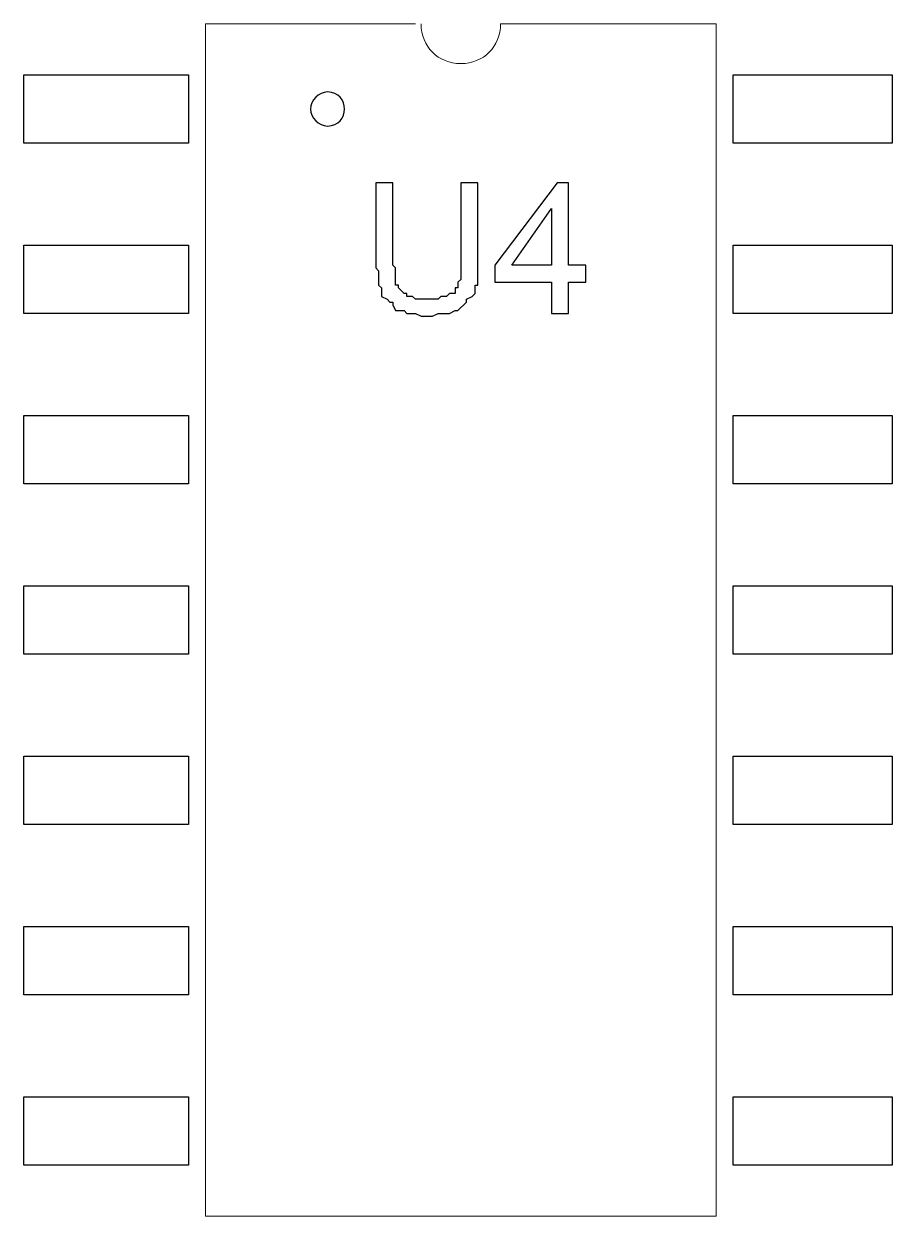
# Model space of a CAD drawing. Header units: millimetres. Extents: x -3 to 153, y 27 to 116.
# Drawn here: x 122.78 to 129.26, y 57.41 to 66.3 of the extents above; entities that cross this region are included whole.
import ezdxf

# ---------------------------------------------------------------- set-up
doc = ezdxf.new("R2010")
doc.units = ezdxf.units.MM
doc.header["$MEASUREMENT"] = 0
doc.layers.add('layer 1', color=7, linetype='Continuous')

msp = doc.modelspace()

# ---------------------------------------------------------------- linework, layer by layer
at = {"layer": 'layer 1', "color": 0, "lineweight": 20}
for points in [[(124.1339, 57.4064), (124.1339, 57.4064), (124.1339, 66.2964), (124.1339, 66.2964)], [(124.1339, 66.2964), (124.1339, 66.2964), (125.7002, 66.2964), (125.7002, 66.2964)], [(126.3352, 66.2964), (126.3352, 66.2964), (127.9439, 66.2964), (127.9439, 66.2964)], [(127.9439, 57.4064), (127.9439, 57.4064), (127.9439, 66.2964), (127.9439, 66.2964)], [(124.1339, 57.4064), (124.1339, 57.4064), (127.9439, 57.4064), (127.9439, 57.4064)]]:
    msp.add_open_spline(points, degree=3, dxfattribs=at)
msp.add_open_spline([(126.3352, 66.2964), (126.3352, 66.127), (126.2082, 66), (126.0389, 66), (126.0389, 66), (125.8695, 66), (125.7425, 66.127), (125.7425, 66.2964)], degree=3, knots=[0, 0, 0, 0, 0.333333, 0.333333, 0.333333, 0.333333, 1, 1, 1, 1], dxfattribs=at)
at = {"layer": 'layer 1', "color": 0}
for points, knots in [([(122.7792, 65.9154), (122.7792, 65.9154), (122.7792, 65.4074), (122.7792, 65.4074), (122.7792, 65.4074), (122.7792, 65.4074), (124.0069, 65.4074), (124.0069, 65.4074), (124.0069, 65.4074), (124.0069, 65.4074), (124.0069, 65.9154), (124.0069, 65.9154), (124.0069, 65.9154), (124.0069, 65.9154), (122.7792, 65.9154), (122.7792, 65.9154)], [0, 0, 0, 0, 0.2, 0.2, 0.2, 0.2, 0.4, 0.4, 0.4, 0.4, 0.6, 0.6, 0.6, 0.6, 1, 1, 1, 1]), ([(128.0709, 65.9154), (128.0709, 65.9154), (128.0709, 65.4074), (128.0709, 65.4074), (128.0709, 65.4074), (128.0709, 65.4074), (129.2562, 65.4074), (129.2562, 65.4074), (129.2562, 65.4074), (129.2562, 65.4074), (129.2562, 65.9154), (129.2562, 65.9154), (129.2562, 65.9154), (129.2562, 65.9154), (128.0709, 65.9154), (128.0709, 65.9154)], [0, 0, 0, 0, 0.2, 0.2, 0.2, 0.2, 0.4, 0.4, 0.4, 0.4, 0.6, 0.6, 0.6, 0.6, 1, 1, 1, 1]), ([(126.0389, 65.111), (126.0389, 65.111), (126.1659, 65.111), (126.1659, 65.111), (126.1659, 65.111), (126.1659, 65.111), (126.1659, 64.5395), (126.1659, 64.5395), (126.1659, 64.5395), (126.1659, 64.4901), (126.1659, 64.4408), (126.1659, 64.3914), (126.1659, 64.3914), (126.1659, 64.3914), (126.1659, 64.349), (126.1659, 64.349), (126.1659, 64.349), (126.1659, 64.349), (126.1447, 64.349), (126.1447, 64.349), (126.1447, 64.349), (126.1447, 64.349), (126.1447, 64.2855), (126.1447, 64.2855), (126.1447, 64.2855), (126.1447, 64.2855), (126.1235, 64.2644), (126.1235, 64.2644), (126.1235, 64.2644), (126.1235, 64.2644), (126.0812, 64.2432), (126.0812, 64.2432), (126.0812, 64.2432), (126.0812, 64.2432), (126.0812, 64.222), (126.0812, 64.222), (126.0812, 64.222), (126.0812, 64.222), (126.0177, 64.1585), (126.0177, 64.1585), (126.0177, 64.1585), (126.0177, 64.1585), (125.9965, 64.1585), (125.9965, 64.1585), (125.9965, 64.1585), (125.9965, 64.1585), (125.9542, 64.1374), (125.9542, 64.1374), (125.9542, 64.1374), (125.9542, 64.1374), (125.8695, 64.1374), (125.8695, 64.1374), (125.8695, 64.1374), (125.8695, 64.1374), (125.8272, 64.1162), (125.8272, 64.1162), (125.8272, 64.1162), (125.8272, 64.1162), (125.7425, 64.1162), (125.7425, 64.1162), (125.7425, 64.1162), (125.7425, 64.1162), (125.7002, 64.1374), (125.7002, 64.1374), (125.7002, 64.1374), (125.7002, 64.1374), (125.6367, 64.1374), (125.6367, 64.1374), (125.6367, 64.1374), (125.6367, 64.1374), (125.6155, 64.1585), (125.6155, 64.1585), (125.6155, 64.1585), (125.6155, 64.1585), (125.552, 64.1585), (125.552, 64.1585), (125.552, 64.1585), (125.552, 64.1585), (125.5309, 64.2009), (125.5309, 64.2009), (125.5309, 64.2009), (125.5309, 64.2009), (125.5309, 64.222), (125.5309, 64.222), (125.5309, 64.222), (125.5309, 64.222), (125.5097, 64.222), (125.5097, 64.222), (125.5097, 64.222), (125.5097, 64.222), (125.4885, 64.2432), (125.4885, 64.2432), (125.4885, 64.2432), (125.4885, 64.2432), (125.4462, 64.2644), (125.4462, 64.2644), (125.4462, 64.2644), (125.4462, 64.2644), (125.4462, 64.3279), (125.4462, 64.3279), (125.4462, 64.3279), (125.4462, 64.3279), (125.425, 64.349), (125.425, 64.349), (125.425, 64.349), (125.425, 64.349), (125.425, 64.4549), (125.425, 64.4549), (125.425, 64.4549), (125.425, 64.4549), (125.4039, 64.476), (125.4039, 64.476), (125.4039, 64.476), (125.4039, 64.476), (125.4039, 65.111), (125.4039, 65.111), (125.4039, 65.111), (125.4039, 65.111), (125.5309, 65.111), (125.5309, 65.111), (125.5309, 65.111), (125.5309, 65.111), (125.5309, 64.4972), (125.5309, 64.4972), (125.5309, 64.4972), (125.5309, 64.4972), (125.552, 64.476), (125.552, 64.476), (125.552, 64.476), (125.552, 64.476), (125.552, 64.349), (125.552, 64.349), (125.552, 64.349), (125.552, 64.349), (125.5732, 64.349), (125.5732, 64.349), (125.5732, 64.349), (125.5732, 64.349), (125.5732, 64.3279), (125.5732, 64.3279), (125.5732, 64.3279), (125.5732, 64.3279), (125.6155, 64.2855), (125.6155, 64.2855), (125.6155, 64.2855), (125.6155, 64.2855), (125.6367, 64.2855), (125.6367, 64.2855), (125.6367, 64.2855), (125.6367, 64.2855), (125.6367, 64.2644), (125.6367, 64.2644), (125.6367, 64.2644), (125.6367, 64.2644), (125.679, 64.2644), (125.679, 64.2644), (125.679, 64.2644), (125.679, 64.2644), (125.7002, 64.2432), (125.7002, 64.2432), (125.7002, 64.2432), (125.7002, 64.2432), (125.8695, 64.2432), (125.8695, 64.2432), (125.8695, 64.2432), (125.8695, 64.2432), (125.8907, 64.2644), (125.8907, 64.2644), (125.8907, 64.2644), (125.8907, 64.2644), (125.933, 64.2644), (125.933, 64.2644), (125.933, 64.2644), (125.933, 64.2644), (125.9542, 64.2855), (125.9542, 64.2855), (125.9542, 64.2855), (125.9542, 64.2855), (125.9965, 64.2855), (125.9965, 64.2855), (125.9965, 64.2855), (125.9965, 64.2855), (125.9965, 64.3279), (125.9965, 64.3279), (125.9965, 64.3279), (125.9965, 64.3279), (126.0177, 64.3279), (126.0177, 64.3279), (126.0177, 64.3279), (126.0177, 64.3279), (126.0177, 64.3702), (126.0177, 64.3702), (126.0177, 64.3702), (126.0177, 64.3702), (126.0389, 64.3914), (126.0389, 64.3914), (126.0389, 64.3914), (126.0389, 64.3914), (126.0389, 64.5395), (126.0389, 64.5395), (126.0389, 64.5395), (126.0389, 64.5395), (126.0389, 65.111), (126.0389, 65.111)], [0, 0, 0, 0, 0.019231, 0.019231, 0.019231, 0.019231, 0.038462, 0.038462, 0.038462, 0.038462, 0.057692, 0.057692, 0.057692, 0.057692, 0.076923, 0.076923, 0.076923, 0.076923, 0.096154, 0.096154, 0.096154, 0.096154, 0.115385, 0.115385, 0.115385, 0.115385, 0.134615, 0.134615, 0.134615, 0.134615, 0.153846, 0.153846, 0.153846, 0.153846, 0.173077, 0.173077, 0.173077, 0.173077, 0.192308, 0.192308, 0.192308, 0.192308, 0.211538, 0.211538, 0.211538, 0.211538, 0.230769, 0.230769, 0.230769, 0.230769, 0.25, 0.25, 0.25, 0.25, 0.269231, 0.269231, 0.269231, 0.269231, 0.288462, 0.288462, 0.288462, 0.288462, 0.307692, 0.307692, 0.307692, 0.307692, 0.326923, 0.326923, 0.326923, 0.326923, 0.346154, 0.346154, 0.346154, 0.346154, 0.365385, 0.365385, 0.365385, 0.365385, 0.384615, 0.384615, 0.384615, 0.384615, 0.403846, 0.403846, 0.403846, 0.403846, 0.423077, 0.423077, 0.423077, 0.423077, 0.442308, 0.442308, 0.442308, 0.442308, 0.461538, 0.461538, 0.461538, 0.461538, 0.480769, 0.480769, 0.480769, 0.480769, 0.5, 0.5, 0.5, 0.5, 0.519231, 0.519231, 0.519231, 0.519231, 0.538462, 0.538462, 0.538462, 0.538462, 0.557692, 0.557692, 0.557692, 0.557692, 0.576923, 0.576923, 0.576923, 0.576923, 0.596154, 0.596154, 0.596154, 0.596154, 0.615385, 0.615385, 0.615385, 0.615385, 0.634615, 0.634615, 0.634615, 0.634615, 0.653846, 0.653846, 0.653846, 0.653846, 0.673077, 0.673077, 0.673077, 0.673077, 0.692308, 0.692308, 0.692308, 0.692308, 0.711538, 0.711538, 0.711538, 0.711538, 0.730769, 0.730769, 0.730769, 0.730769, 0.75, 0.75, 0.75, 0.75, 0.769231, 0.769231, 0.769231, 0.769231, 0.788462, 0.788462, 0.788462, 0.788462, 0.807692, 0.807692, 0.807692, 0.807692, 0.826923, 0.826923, 0.826923, 0.826923, 0.846154, 0.846154, 0.846154, 0.846154, 0.865385, 0.865385, 0.865385, 0.865385, 0.884615, 0.884615, 0.884615, 0.884615, 0.903846, 0.903846, 0.903846, 0.903846, 0.923077, 0.923077, 0.923077, 0.923077, 0.942308, 0.942308, 0.942308, 0.942308, 0.961538, 0.961538, 0.961538, 0.961538, 1, 1, 1, 1]), ([(126.7162, 64.1374), (126.7162, 64.1374), (126.7162, 64.3702), (126.7162, 64.3702), (126.7162, 64.3702), (126.7162, 64.3702), (126.2929, 64.3702), (126.2929, 64.3702), (126.2929, 64.3702), (126.2929, 64.3702), (126.2929, 64.4972), (126.2929, 64.4972), (126.2929, 64.4972), (126.2929, 64.4972), (126.7585, 65.111), (126.7585, 65.111), (126.7585, 65.111), (126.7585, 65.111), (126.8432, 65.111), (126.8432, 65.111), (126.8432, 65.111), (126.8432, 65.111), (126.8432, 64.4972), (126.8432, 64.4972), (126.8432, 64.4972), (126.8432, 64.4972), (126.9702, 64.4972), (126.9702, 64.4972), (126.9702, 64.4972), (126.9702, 64.4972), (126.9702, 64.3702), (126.9702, 64.3702), (126.9702, 64.3702), (126.9702, 64.3702), (126.8432, 64.3702), (126.8432, 64.3702), (126.8432, 64.3702), (126.8432, 64.3702), (126.8432, 64.1374), (126.8432, 64.1374), (126.8432, 64.1374), (126.8432, 64.1374), (126.7162, 64.1374), (126.7162, 64.1374)], [0, 0, 0, 0, 0.083333, 0.083333, 0.083333, 0.083333, 0.166667, 0.166667, 0.166667, 0.166667, 0.25, 0.25, 0.25, 0.25, 0.333333, 0.333333, 0.333333, 0.333333, 0.416667, 0.416667, 0.416667, 0.416667, 0.5, 0.5, 0.5, 0.5, 0.583333, 0.583333, 0.583333, 0.583333, 0.666667, 0.666667, 0.666667, 0.666667, 0.75, 0.75, 0.75, 0.75, 0.833333, 0.833333, 0.833333, 0.833333, 1, 1, 1, 1]), ([(126.7162, 64.4972), (126.7162, 64.4972), (126.7162, 64.9205), (126.7162, 64.9205), (126.7162, 64.9205), (126.7162, 64.9205), (126.4199, 64.4972), (126.4199, 64.4972), (126.4199, 64.4972), (126.4199, 64.4972), (126.7162, 64.4972), (126.7162, 64.4972)], [0, 0, 0, 0, 0.25, 0.25, 0.25, 0.25, 0.5, 0.5, 0.5, 0.5, 1, 1, 1, 1]), ([(122.7792, 64.6454), (122.7792, 64.6454), (122.7792, 64.1374), (122.7792, 64.1374), (122.7792, 64.1374), (122.7792, 64.1374), (124.0069, 64.1374), (124.0069, 64.1374), (124.0069, 64.1374), (124.0069, 64.1374), (124.0069, 64.6454), (124.0069, 64.6454), (124.0069, 64.6454), (124.0069, 64.6454), (122.7792, 64.6454), (122.7792, 64.6454)], [0, 0, 0, 0, 0.2, 0.2, 0.2, 0.2, 0.4, 0.4, 0.4, 0.4, 0.6, 0.6, 0.6, 0.6, 1, 1, 1, 1]), ([(128.0709, 64.6454), (128.0709, 64.6454), (128.0709, 64.1374), (128.0709, 64.1374), (128.0709, 64.1374), (128.0709, 64.1374), (129.2562, 64.1374), (129.2562, 64.1374), (129.2562, 64.1374), (129.2562, 64.1374), (129.2562, 64.6454), (129.2562, 64.6454), (129.2562, 64.6454), (129.2562, 64.6454), (128.0709, 64.6454), (128.0709, 64.6454)], [0, 0, 0, 0, 0.2, 0.2, 0.2, 0.2, 0.4, 0.4, 0.4, 0.4, 0.6, 0.6, 0.6, 0.6, 1, 1, 1, 1]), ([(122.7792, 63.3754), (122.7792, 63.3754), (122.7792, 62.8674), (122.7792, 62.8674), (122.7792, 62.8674), (122.7792, 62.8674), (124.0069, 62.8674), (124.0069, 62.8674), (124.0069, 62.8674), (124.0069, 62.8674), (124.0069, 63.3754), (124.0069, 63.3754), (124.0069, 63.3754), (124.0069, 63.3754), (122.7792, 63.3754), (122.7792, 63.3754)], [0, 0, 0, 0, 0.2, 0.2, 0.2, 0.2, 0.4, 0.4, 0.4, 0.4, 0.6, 0.6, 0.6, 0.6, 1, 1, 1, 1]), ([(128.0709, 63.3754), (128.0709, 63.3754), (128.0709, 62.8674), (128.0709, 62.8674), (128.0709, 62.8674), (128.0709, 62.8674), (129.2562, 62.8674), (129.2562, 62.8674), (129.2562, 62.8674), (129.2562, 62.8674), (129.2562, 63.3754), (129.2562, 63.3754), (129.2562, 63.3754), (129.2562, 63.3754), (128.0709, 63.3754), (128.0709, 63.3754)], [0, 0, 0, 0, 0.2, 0.2, 0.2, 0.2, 0.4, 0.4, 0.4, 0.4, 0.6, 0.6, 0.6, 0.6, 1, 1, 1, 1]), ([(122.7792, 62.1054), (122.7792, 62.1054), (122.7792, 61.5974), (122.7792, 61.5974), (122.7792, 61.5974), (122.7792, 61.5974), (124.0069, 61.5974), (124.0069, 61.5974), (124.0069, 61.5974), (124.0069, 61.5974), (124.0069, 62.1054), (124.0069, 62.1054), (124.0069, 62.1054), (124.0069, 62.1054), (122.7792, 62.1054), (122.7792, 62.1054)], [0, 0, 0, 0, 0.2, 0.2, 0.2, 0.2, 0.4, 0.4, 0.4, 0.4, 0.6, 0.6, 0.6, 0.6, 1, 1, 1, 1]), ([(128.0709, 62.1054), (128.0709, 62.1054), (128.0709, 61.5974), (128.0709, 61.5974), (128.0709, 61.5974), (128.0709, 61.5974), (129.2562, 61.5974), (129.2562, 61.5974), (129.2562, 61.5974), (129.2562, 61.5974), (129.2562, 62.1054), (129.2562, 62.1054), (129.2562, 62.1054), (129.2562, 62.1054), (128.0709, 62.1054), (128.0709, 62.1054)], [0, 0, 0, 0, 0.2, 0.2, 0.2, 0.2, 0.4, 0.4, 0.4, 0.4, 0.6, 0.6, 0.6, 0.6, 1, 1, 1, 1]), ([(122.7792, 60.8354), (122.7792, 60.8354), (122.7792, 60.3274), (122.7792, 60.3274), (122.7792, 60.3274), (122.7792, 60.3274), (124.0069, 60.3274), (124.0069, 60.3274), (124.0069, 60.3274), (124.0069, 60.3274), (124.0069, 60.8354), (124.0069, 60.8354), (124.0069, 60.8354), (124.0069, 60.8354), (122.7792, 60.8354), (122.7792, 60.8354)], [0, 0, 0, 0, 0.2, 0.2, 0.2, 0.2, 0.4, 0.4, 0.4, 0.4, 0.6, 0.6, 0.6, 0.6, 1, 1, 1, 1]), ([(128.0709, 60.8354), (128.0709, 60.8354), (128.0709, 60.3274), (128.0709, 60.3274), (128.0709, 60.3274), (128.0709, 60.3274), (129.2562, 60.3274), (129.2562, 60.3274), (129.2562, 60.3274), (129.2562, 60.3274), (129.2562, 60.8354), (129.2562, 60.8354), (129.2562, 60.8354), (129.2562, 60.8354), (128.0709, 60.8354), (128.0709, 60.8354)], [0, 0, 0, 0, 0.2, 0.2, 0.2, 0.2, 0.4, 0.4, 0.4, 0.4, 0.6, 0.6, 0.6, 0.6, 1, 1, 1, 1]), ([(122.7792, 59.5654), (122.7792, 59.5654), (122.7792, 59.0574), (122.7792, 59.0574), (122.7792, 59.0574), (122.7792, 59.0574), (124.0069, 59.0574), (124.0069, 59.0574), (124.0069, 59.0574), (124.0069, 59.0574), (124.0069, 59.5654), (124.0069, 59.5654), (124.0069, 59.5654), (124.0069, 59.5654), (122.7792, 59.5654), (122.7792, 59.5654)], [0, 0, 0, 0, 0.2, 0.2, 0.2, 0.2, 0.4, 0.4, 0.4, 0.4, 0.6, 0.6, 0.6, 0.6, 1, 1, 1, 1]), ([(128.0709, 59.5654), (128.0709, 59.5654), (128.0709, 59.0574), (128.0709, 59.0574), (128.0709, 59.0574), (128.0709, 59.0574), (129.2562, 59.0574), (129.2562, 59.0574), (129.2562, 59.0574), (129.2562, 59.0574), (129.2562, 59.5654), (129.2562, 59.5654), (129.2562, 59.5654), (129.2562, 59.5654), (128.0709, 59.5654), (128.0709, 59.5654)], [0, 0, 0, 0, 0.2, 0.2, 0.2, 0.2, 0.4, 0.4, 0.4, 0.4, 0.6, 0.6, 0.6, 0.6, 1, 1, 1, 1]), ([(122.7792, 58.2954), (122.7792, 58.2954), (122.7792, 57.7874), (122.7792, 57.7874), (122.7792, 57.7874), (122.7792, 57.7874), (124.0069, 57.7874), (124.0069, 57.7874), (124.0069, 57.7874), (124.0069, 57.7874), (124.0069, 58.2954), (124.0069, 58.2954), (124.0069, 58.2954), (124.0069, 58.2954), (122.7792, 58.2954), (122.7792, 58.2954)], [0, 0, 0, 0, 0.2, 0.2, 0.2, 0.2, 0.4, 0.4, 0.4, 0.4, 0.6, 0.6, 0.6, 0.6, 1, 1, 1, 1]), ([(128.0709, 58.2954), (128.0709, 58.2954), (128.0709, 57.7874), (128.0709, 57.7874), (128.0709, 57.7874), (128.0709, 57.7874), (129.2562, 57.7874), (129.2562, 57.7874), (129.2562, 57.7874), (129.2562, 57.7874), (129.2562, 58.2954), (129.2562, 58.2954), (129.2562, 58.2954), (129.2562, 58.2954), (128.0709, 58.2954), (128.0709, 58.2954)], [0, 0, 0, 0, 0.2, 0.2, 0.2, 0.2, 0.4, 0.4, 0.4, 0.4, 0.6, 0.6, 0.6, 0.6, 1, 1, 1, 1])]:
    msp.add_open_spline(points, degree=3, knots=knots, dxfattribs=at)
at = {"layer": 'layer 1', "color": 0, "lineweight": 25}
msp.add_open_spline([(124.917, 65.6614), (124.917, 65.7249), (124.9805, 65.7884), (125.044, 65.7884), (125.044, 65.7884), (125.1287, 65.7884), (125.171, 65.7249), (125.171, 65.6614), (125.171, 65.6614), (125.171, 65.5979), (125.1287, 65.5344), (125.044, 65.5344), (125.044, 65.5344), (124.9805, 65.5344), (124.917, 65.5979), (124.917, 65.6614)], degree=3, knots=[0, 0, 0, 0, 0.2, 0.2, 0.2, 0.2, 0.4, 0.4, 0.4, 0.4, 0.6, 0.6, 0.6, 0.6, 1, 1, 1, 1], dxfattribs=at)

doc.saveas('drawing.dxf')
